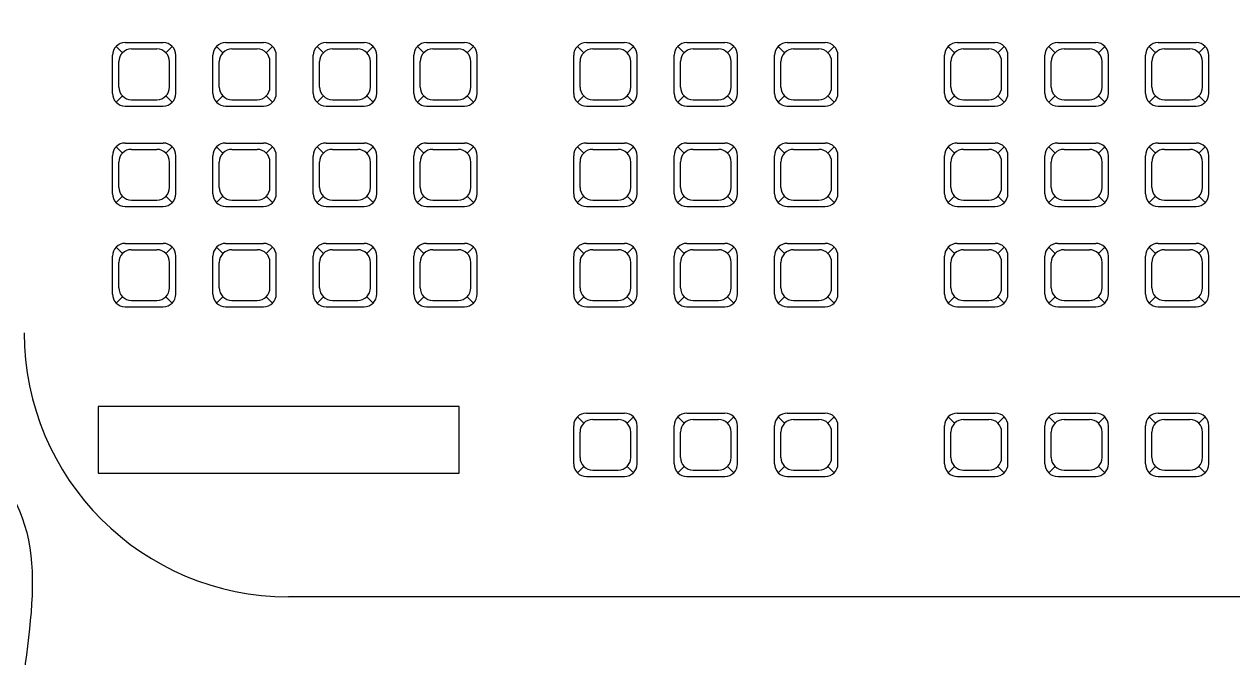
# Model space of a CAD drawing. Header units: inches. Extents: x -2 to 11.2, y -3.4 to 32.7.
# Drawn here: x 2.8693 to 3.098, y 0.5927 to 0.7126 of the extents above; entities that cross this region are included whole.
import ezdxf

# ---------------------------------------------------------------- set-up
doc = ezdxf.new("R2010")
doc.units = ezdxf.units.IN
doc.header["$MEASUREMENT"] = 0
doc.layers.add('Electrodomésticos', color=34, linetype='Continuous')
doc.layers.add('Textura piso', color=8, linetype='Continuous')

# ---------------------------------------------------------------- blocks, each defined once
blk = doc.blocks.new('CPU')
at = {"layer": 'Electrodomésticos'}
for p, q in [((134.31397, 60.81548), (134.66397, 60.81548)), ((134.49176, 60.79079), (134.49056, 60.79199)), ((134.49946, 60.79269), (134.49226, 60.79269)), ((134.49826, 60.79149), (134.49346, 60.79149)), ((134.49996, 60.79079), (134.50116, 60.79199)), ((134.51076, 60.79079), (134.50956, 60.79199)), ((134.51846, 60.79269), (134.51126, 60.79269)), ((134.51726, 60.79149), (134.51246, 60.79149)), ((134.51896, 60.79079), (134.52016, 60.79199)), ((134.52976, 60.79079), (134.52856, 60.79199)), ((134.53746, 60.79269), (134.53026, 60.79269)), ((134.53626, 60.79149), (134.53146, 60.79149)), ((134.53796, 60.79079), (134.53916, 60.79199)), ((134.56192, 60.79079), (134.56072, 60.79199)), ((134.56962, 60.79269), (134.56242, 60.79269)), ((134.56842, 60.79149), (134.56362, 60.79149)), ((134.57011, 60.79079), (134.57131, 60.79199)), ((134.58092, 60.79079), (134.57972, 60.79199)), ((134.58862, 60.79269), (134.58142, 60.79269)), ((134.58742, 60.79149), (134.58262, 60.79149)), ((134.58911, 60.79079), (134.59031, 60.79199)), ((134.59992, 60.79079), (134.59872, 60.79199)), ((134.60762, 60.79269), (134.60042, 60.79269)), ((134.60642, 60.79149), (134.60162, 60.79149)), ((134.60811, 60.79079), (134.60931, 60.79199)), ((134.48986, 60.79029), (134.48986, 60.78309)), ((134.49106, 60.78909), (134.49106, 60.78429)), ((134.50066, 60.78909), (134.50066, 60.78429)), ((134.50186, 60.79029), (134.50186, 60.78309)), ((134.50886, 60.79029), (134.50886, 60.78309)), ((134.51006, 60.78909), (134.51006, 60.78429)), ((134.51966, 60.78909), (134.51966, 60.78429)), ((134.52086, 60.79029), (134.52086, 60.78309)), ((134.52786, 60.79029), (134.52786, 60.78309)), ((134.52906, 60.78909), (134.52906, 60.78429)), ((134.53866, 60.78909), (134.53866, 60.78429)), ((134.53986, 60.79029), (134.53986, 60.78309)), ((134.56002, 60.79029), (134.56002, 60.78309)), ((134.56122, 60.78909), (134.56122, 60.78429)), ((134.57082, 60.78909), (134.57082, 60.78429)), ((134.57202, 60.79029), (134.57202, 60.78309)), ((134.57902, 60.79029), (134.57902, 60.78309)), ((134.58022, 60.78909), (134.58022, 60.78429)), ((134.58982, 60.78909), (134.58982, 60.78429)), ((134.59102, 60.79029), (134.59102, 60.78309)), ((134.59802, 60.79029), (134.59802, 60.78309)), ((134.59922, 60.78909), (134.59922, 60.78429)), ((134.60882, 60.78909), (134.60882, 60.78429)), ((134.61002, 60.79029), (134.61002, 60.78309)), ((134.49176, 60.78259), (134.49056, 60.78139)), ((134.49996, 60.78259), (134.50116, 60.78139)), ((134.51076, 60.78259), (134.50956, 60.78139)), ((134.51896, 60.78259), (134.52016, 60.78139)), ((134.52976, 60.78259), (134.52856, 60.78139)), ((134.53796, 60.78259), (134.53916, 60.78139)), ((134.56192, 60.78259), (134.56072, 60.78139)), ((134.57011, 60.78259), (134.57131, 60.78139)), ((134.58092, 60.78259), (134.57972, 60.78139)), ((134.58911, 60.78259), (134.59031, 60.78139)), ((134.59992, 60.78259), (134.59872, 60.78139)), ((134.60811, 60.78259), (134.60931, 60.78139)), ((134.49946, 60.78069), (134.49226, 60.78069)), ((134.49826, 60.78189), (134.49346, 60.78189)), ((134.51846, 60.78069), (134.51126, 60.78069)), ((134.51726, 60.78189), (134.51246, 60.78189)), ((134.53746, 60.78069), (134.53026, 60.78069)), ((134.53626, 60.78189), (134.53146, 60.78189)), ((134.56962, 60.78069), (134.56242, 60.78069)), ((134.56842, 60.78189), (134.56362, 60.78189)), ((134.58862, 60.78069), (134.58142, 60.78069)), ((134.58742, 60.78189), (134.58262, 60.78189)), ((134.60762, 60.78069), (134.60042, 60.78069)), ((134.60642, 60.78189), (134.60162, 60.78189)), ((134.49176, 60.75865), (134.49056, 60.75985)), ((134.49946, 60.76056), (134.49226, 60.76056)), ((134.49826, 60.75936), (134.49346, 60.75936)), ((134.49996, 60.75865), (134.50116, 60.75985)), ((134.51076, 60.75865), (134.50956, 60.75985)), ((134.51846, 60.76056), (134.51126, 60.76056)), ((134.51726, 60.75936), (134.51246, 60.75936)), ((134.51896, 60.75865), (134.52016, 60.75985)), ((134.52976, 60.75865), (134.52856, 60.75985)), ((134.53746, 60.76056), (134.53026, 60.76056)), ((134.53626, 60.75936), (134.53146, 60.75936)), ((134.53796, 60.75865), (134.53916, 60.75985)), ((134.56192, 60.75865), (134.56072, 60.75985)), ((134.56962, 60.76056), (134.56242, 60.76056)), ((134.56842, 60.75936), (134.56362, 60.75936)), ((134.57011, 60.75865), (134.57131, 60.75985)), ((134.58092, 60.75865), (134.57972, 60.75985)), ((134.58862, 60.76056), (134.58142, 60.76056)), ((134.58742, 60.75936), (134.58262, 60.75936)), ((134.58911, 60.75865), (134.59031, 60.75985)), ((134.59992, 60.75865), (134.59872, 60.75985)), ((134.60762, 60.76056), (134.60042, 60.76056)), ((134.60642, 60.75936), (134.60162, 60.75936)), ((134.60811, 60.75865), (134.60931, 60.75985)), ((134.63017, 60.75865), (134.62897, 60.75985)), ((134.63787, 60.76056), (134.63067, 60.76056)), ((134.63667, 60.75936), (134.63187, 60.75936)), ((134.63836, 60.75865), (134.63956, 60.75985)), ((134.64917, 60.75865), (134.64797, 60.75985)), ((134.65687, 60.76056), (134.64967, 60.76056)), ((134.65567, 60.75936), (134.65087, 60.75936)), ((134.65736, 60.75865), (134.65856, 60.75985)), ((134.66817, 60.75865), (134.66697, 60.75985)), ((134.67587, 60.76056), (134.66867, 60.76056)), ((134.67467, 60.75936), (134.66987, 60.75936)), ((134.67636, 60.75865), (134.67756, 60.75985)), ((134.68717, 60.75865), (134.68597, 60.75985)), ((134.69487, 60.76056), (134.68767, 60.76056)), ((134.69367, 60.75936), (134.68887, 60.75936)), ((134.69536, 60.75865), (134.69656, 60.75985)), ((134.48986, 60.75816), (134.48986, 60.75096)), ((134.49106, 60.75696), (134.49106, 60.75216)), ((134.50066, 60.75696), (134.50066, 60.75216)), ((134.50186, 60.75816), (134.50186, 60.75096)), ((134.50886, 60.75816), (134.50886, 60.75096)), ((134.51006, 60.75696), (134.51006, 60.75216)), ((134.51966, 60.75696), (134.51966, 60.75216)), ((134.52086, 60.75816), (134.52086, 60.75096)), ((134.52786, 60.75816), (134.52786, 60.75096)), ((134.52906, 60.75696), (134.52906, 60.75216)), ((134.53866, 60.75696), (134.53866, 60.75216)), ((134.53986, 60.75816), (134.53986, 60.75096)), ((134.56002, 60.75816), (134.56002, 60.75096)), ((134.56122, 60.75696), (134.56122, 60.75216)), ((134.57082, 60.75696), (134.57082, 60.75216)), ((134.57202, 60.75816), (134.57202, 60.75096)), ((134.57902, 60.75816), (134.57902, 60.75096)), ((134.58022, 60.75696), (134.58022, 60.75216)), ((134.58982, 60.75696), (134.58982, 60.75216)), ((134.59102, 60.75816), (134.59102, 60.75096)), ((134.59802, 60.75816), (134.59802, 60.75096)), ((134.59922, 60.75696), (134.59922, 60.75216)), ((134.60882, 60.75696), (134.60882, 60.75216)), ((134.61002, 60.75816), (134.61002, 60.75096)), ((134.62827, 60.75816), (134.62827, 60.75096)), ((134.62947, 60.75696), (134.62947, 60.75216)), ((134.63907, 60.75696), (134.63907, 60.75216)), ((134.64027, 60.75816), (134.64027, 60.75096)), ((134.64727, 60.75816), (134.64727, 60.75096)), ((134.64847, 60.75696), (134.64847, 60.75216)), ((134.65807, 60.75696), (134.65807, 60.75216)), ((134.65927, 60.75816), (134.65927, 60.75096)), ((134.66627, 60.75816), (134.66627, 60.75096)), ((134.66747, 60.75696), (134.66747, 60.75216)), ((134.67707, 60.75696), (134.67707, 60.75216)), ((134.67827, 60.75816), (134.67827, 60.75096)), ((134.68527, 60.75816), (134.68527, 60.75096)), ((134.68647, 60.75696), (134.68647, 60.75216)), ((134.69607, 60.75696), (134.69607, 60.75216)), ((134.69727, 60.75816), (134.69727, 60.75096)), ((134.49176, 60.75046), (134.49056, 60.74926)), ((134.49996, 60.75046), (134.50116, 60.74926)), ((134.51076, 60.75046), (134.50956, 60.74926)), ((134.51896, 60.75046), (134.52016, 60.74926)), ((134.52976, 60.75046), (134.52856, 60.74926)), ((134.53796, 60.75046), (134.53916, 60.74926)), ((134.56192, 60.75046), (134.56072, 60.74926)), ((134.57011, 60.75046), (134.57131, 60.74926)), ((134.58092, 60.75046), (134.57972, 60.74926)), ((134.58911, 60.75046), (134.59031, 60.74926)), ((134.59992, 60.75046), (134.59872, 60.74926)), ((134.60811, 60.75046), (134.60931, 60.74926)), ((134.63017, 60.75046), (134.62897, 60.74926)), ((134.63836, 60.75046), (134.63956, 60.74926)), ((134.64917, 60.75046), (134.64797, 60.74926)), ((134.65736, 60.75046), (134.65856, 60.74926)), ((134.66817, 60.75046), (134.66697, 60.74926)), ((134.67636, 60.75046), (134.67756, 60.74926)), ((134.68717, 60.75046), (134.68597, 60.74926)), ((134.69536, 60.75046), (134.69656, 60.74926)), ((134.49946, 60.74856), (134.49226, 60.74856)), ((134.49826, 60.74976), (134.49346, 60.74976)), ((134.51846, 60.74856), (134.51126, 60.74856)), ((134.51726, 60.74976), (134.51246, 60.74976)), ((134.53746, 60.74856), (134.53026, 60.74856)), ((134.53626, 60.74976), (134.53146, 60.74976)), ((134.56962, 60.74856), (134.56242, 60.74856)), ((134.56842, 60.74976), (134.56362, 60.74976)), ((134.58862, 60.74856), (134.58142, 60.74856)), ((134.58742, 60.74976), (134.58262, 60.74976)), ((134.60762, 60.74856), (134.60042, 60.74856)), ((134.60642, 60.74976), (134.60162, 60.74976)), ((134.63787, 60.74856), (134.63067, 60.74856)), ((134.63667, 60.74976), (134.63187, 60.74976)), ((134.65687, 60.74856), (134.64967, 60.74856)), ((134.65567, 60.74976), (134.65087, 60.74976)), ((134.67587, 60.74856), (134.66867, 60.74856)), ((134.67467, 60.74976), (134.66987, 60.74976)), ((134.69487, 60.74856), (134.68767, 60.74856)), ((134.69367, 60.74976), (134.68887, 60.74976)), ((134.49176, 60.73965), (134.49056, 60.74085)), ((134.49946, 60.74156), (134.49226, 60.74156)), ((134.49996, 60.73965), (134.50116, 60.74085)), ((134.51076, 60.73965), (134.50956, 60.74085)), ((134.51846, 60.74156), (134.51126, 60.74156)), ((134.51896, 60.73965), (134.52016, 60.74085)), ((134.52976, 60.73965), (134.52856, 60.74085)), ((134.53746, 60.74156), (134.53026, 60.74156)), ((134.53796, 60.73965), (134.53916, 60.74085)), ((134.56192, 60.73965), (134.56072, 60.74085)), ((134.56962, 60.74156), (134.56242, 60.74156)), ((134.57011, 60.73965), (134.57131, 60.74085)), ((134.58092, 60.73965), (134.57972, 60.74085)), ((134.58862, 60.74156), (134.58142, 60.74156)), ((134.58911, 60.73965), (134.59031, 60.74085)), ((134.59992, 60.73965), (134.59872, 60.74085)), ((134.60762, 60.74156), (134.60042, 60.74156)), ((134.60811, 60.73965), (134.60931, 60.74085)), ((134.63017, 60.73965), (134.62897, 60.74085)), ((134.63787, 60.74156), (134.63067, 60.74156)), ((134.63836, 60.73965), (134.63956, 60.74085)), ((134.64917, 60.73965), (134.64797, 60.74085)), ((134.65687, 60.74156), (134.64967, 60.74156)), ((134.65736, 60.73965), (134.65856, 60.74085)), ((134.66817, 60.73965), (134.66697, 60.74085)), ((134.67587, 60.74156), (134.66867, 60.74156)), ((134.67636, 60.73965), (134.67756, 60.74085)), ((134.68717, 60.73965), (134.68597, 60.74085)), ((134.69487, 60.74156), (134.68767, 60.74156)), ((134.69536, 60.73965), (134.69656, 60.74085)), ((134.48986, 60.73916), (134.48986, 60.73196)), ((134.49826, 60.74036), (134.49346, 60.74036)), ((134.50186, 60.73916), (134.50186, 60.73196)), ((134.50886, 60.73916), (134.50886, 60.73196)), ((134.51726, 60.74036), (134.51246, 60.74036)), ((134.52086, 60.73916), (134.52086, 60.73196)), ((134.52786, 60.73916), (134.52786, 60.73196)), ((134.53626, 60.74036), (134.53146, 60.74036)), ((134.53986, 60.73916), (134.53986, 60.73196)), ((134.56002, 60.73916), (134.56002, 60.73196)), ((134.56842, 60.74036), (134.56362, 60.74036)), ((134.57202, 60.73916), (134.57202, 60.73196)), ((134.57902, 60.73916), (134.57902, 60.73196)), ((134.58742, 60.74036), (134.58262, 60.74036)), ((134.59102, 60.73916), (134.59102, 60.73196)), ((134.59802, 60.73916), (134.59802, 60.73196)), ((134.60642, 60.74036), (134.60162, 60.74036)), ((134.61002, 60.73916), (134.61002, 60.73196)), ((134.62827, 60.73916), (134.62827, 60.73196)), ((134.63667, 60.74036), (134.63187, 60.74036)), ((134.64027, 60.73916), (134.64027, 60.73196)), ((134.64727, 60.73916), (134.64727, 60.73196)), ((134.65567, 60.74036), (134.65087, 60.74036)), ((134.65927, 60.73916), (134.65927, 60.73196)), ((134.66627, 60.73916), (134.66627, 60.73196)), ((134.67467, 60.74036), (134.66987, 60.74036)), ((134.67827, 60.73916), (134.67827, 60.73196)), ((134.68527, 60.73916), (134.68527, 60.73196)), ((134.69367, 60.74036), (134.68887, 60.74036)), ((134.69727, 60.73916), (134.69727, 60.73196)), ((134.49106, 60.73796), (134.49106, 60.73316)), ((134.50066, 60.73796), (134.50066, 60.73316)), ((134.51006, 60.73796), (134.51006, 60.73316)), ((134.51966, 60.73796), (134.51966, 60.73316)), ((134.52906, 60.73796), (134.52906, 60.73316)), ((134.53866, 60.73796), (134.53866, 60.73316)), ((134.56122, 60.73796), (134.56122, 60.73316)), ((134.57082, 60.73796), (134.57082, 60.73316)), ((134.58022, 60.73796), (134.58022, 60.73316)), ((134.58982, 60.73796), (134.58982, 60.73316)), ((134.59922, 60.73796), (134.59922, 60.73316)), ((134.60882, 60.73796), (134.60882, 60.73316)), ((134.62947, 60.73796), (134.62947, 60.73316)), ((134.63907, 60.73796), (134.63907, 60.73316)), ((134.64847, 60.73796), (134.64847, 60.73316)), ((134.65807, 60.73796), (134.65807, 60.73316)), ((134.66747, 60.73796), (134.66747, 60.73316)), ((134.67707, 60.73796), (134.67707, 60.73316)), ((134.68647, 60.73796), (134.68647, 60.73316)), ((134.69607, 60.73796), (134.69607, 60.73316)), ((134.49176, 60.73146), (134.49056, 60.73026)), ((134.49946, 60.72956), (134.49226, 60.72956)), ((134.49826, 60.73076), (134.49346, 60.73076)), ((134.49996, 60.73146), (134.50116, 60.73026)), ((134.51076, 60.73146), (134.50956, 60.73026)), ((134.51846, 60.72956), (134.51126, 60.72956)), ((134.51726, 60.73076), (134.51246, 60.73076)), ((134.51896, 60.73146), (134.52016, 60.73026)), ((134.52976, 60.73146), (134.52856, 60.73026)), ((134.53746, 60.72956), (134.53026, 60.72956)), ((134.53626, 60.73076), (134.53146, 60.73076)), ((134.53796, 60.73146), (134.53916, 60.73026)), ((134.56192, 60.73146), (134.56072, 60.73026)), ((134.56962, 60.72956), (134.56242, 60.72956)), ((134.56842, 60.73076), (134.56362, 60.73076)), ((134.57011, 60.73146), (134.57131, 60.73026)), ((134.58092, 60.73146), (134.57972, 60.73026)), ((134.58862, 60.72956), (134.58142, 60.72956)), ((134.58742, 60.73076), (134.58262, 60.73076)), ((134.58911, 60.73146), (134.59031, 60.73026)), ((134.59992, 60.73146), (134.59872, 60.73026)), ((134.60762, 60.72956), (134.60042, 60.72956)), ((134.60642, 60.73076), (134.60162, 60.73076)), ((134.60811, 60.73146), (134.60931, 60.73026)), ((134.63017, 60.73146), (134.62897, 60.73026)), ((134.63787, 60.72956), (134.63067, 60.72956)), ((134.63667, 60.73076), (134.63187, 60.73076)), ((134.63836, 60.73146), (134.63956, 60.73026)), ((134.64917, 60.73146), (134.64797, 60.73026)), ((134.65687, 60.72956), (134.64967, 60.72956)), ((134.65567, 60.73076), (134.65087, 60.73076)), ((134.65736, 60.73146), (134.65856, 60.73026)), ((134.66817, 60.73146), (134.66697, 60.73026)), ((134.67587, 60.72956), (134.66867, 60.72956)), ((134.67467, 60.73076), (134.66987, 60.73076)), ((134.67636, 60.73146), (134.67756, 60.73026)), ((134.68717, 60.73146), (134.68597, 60.73026)), ((134.69487, 60.72956), (134.68767, 60.72956)), ((134.69367, 60.73076), (134.68887, 60.73076)), ((134.69536, 60.73146), (134.69656, 60.73026)), ((134.49946, 60.72256), (134.49226, 60.72256)), ((134.51846, 60.72256), (134.51126, 60.72256)), ((134.53746, 60.72256), (134.53026, 60.72256)), ((134.56962, 60.72256), (134.56242, 60.72256)), ((134.58862, 60.72256), (134.58142, 60.72256)), ((134.60762, 60.72256), (134.60042, 60.72256)), ((134.63787, 60.72256), (134.63067, 60.72256)), ((134.65687, 60.72256), (134.64967, 60.72256)), ((134.67587, 60.72256), (134.66867, 60.72256)), ((134.69487, 60.72256), (134.68767, 60.72256)), ((134.49176, 60.72065), (134.49056, 60.72185)), ((134.49826, 60.72136), (134.49346, 60.72136)), ((134.49996, 60.72065), (134.50116, 60.72185)), ((134.51076, 60.72065), (134.50956, 60.72185)), ((134.51726, 60.72136), (134.51246, 60.72136)), ((134.51896, 60.72065), (134.52016, 60.72185)), ((134.52976, 60.72065), (134.52856, 60.72185)), ((134.53626, 60.72136), (134.53146, 60.72136)), ((134.53796, 60.72065), (134.53916, 60.72185)), ((134.56192, 60.72065), (134.56072, 60.72185)), ((134.56842, 60.72136), (134.56362, 60.72136)), ((134.57011, 60.72065), (134.57131, 60.72185)), ((134.58092, 60.72065), (134.57972, 60.72185)), ((134.58742, 60.72136), (134.58262, 60.72136)), ((134.58911, 60.72065), (134.59031, 60.72185)), ((134.59992, 60.72065), (134.59872, 60.72185)), ((134.60642, 60.72136), (134.60162, 60.72136)), ((134.60811, 60.72065), (134.60931, 60.72185)), ((134.63017, 60.72065), (134.62897, 60.72185)), ((134.63667, 60.72136), (134.63187, 60.72136)), ((134.63836, 60.72065), (134.63956, 60.72185)), ((134.64917, 60.72065), (134.64797, 60.72185)), ((134.65567, 60.72136), (134.65087, 60.72136)), ((134.65736, 60.72065), (134.65856, 60.72185)), ((134.66817, 60.72065), (134.66697, 60.72185)), ((134.67467, 60.72136), (134.66987, 60.72136)), ((134.67636, 60.72065), (134.67756, 60.72185)), ((134.68717, 60.72065), (134.68597, 60.72185)), ((134.69367, 60.72136), (134.68887, 60.72136)), ((134.69536, 60.72065), (134.69656, 60.72185)), ((134.48986, 60.72016), (134.48986, 60.71296)), ((134.49106, 60.71896), (134.49106, 60.71416)), ((134.50066, 60.71896), (134.50066, 60.71416)), ((134.50186, 60.72016), (134.50186, 60.71296)), ((134.50886, 60.72016), (134.50886, 60.71296)), ((134.51006, 60.71896), (134.51006, 60.71416)), ((134.51966, 60.71896), (134.51966, 60.71416)), ((134.52086, 60.72016), (134.52086, 60.71296)), ((134.52786, 60.72016), (134.52786, 60.71296)), ((134.52906, 60.71896), (134.52906, 60.71416)), ((134.53866, 60.71896), (134.53866, 60.71416)), ((134.53986, 60.72016), (134.53986, 60.71296)), ((134.56002, 60.72016), (134.56002, 60.71296)), ((134.56122, 60.71896), (134.56122, 60.71416)), ((134.57082, 60.71896), (134.57082, 60.71416)), ((134.57202, 60.72016), (134.57202, 60.71296)), ((134.57902, 60.72016), (134.57902, 60.71296)), ((134.58022, 60.71896), (134.58022, 60.71416)), ((134.58982, 60.71896), (134.58982, 60.71416)), ((134.59102, 60.72016), (134.59102, 60.71296)), ((134.59802, 60.72016), (134.59802, 60.71296)), ((134.59922, 60.71896), (134.59922, 60.71416)), ((134.60882, 60.71896), (134.60882, 60.71416)), ((134.61002, 60.72016), (134.61002, 60.71296)), ((134.62827, 60.72016), (134.62827, 60.71296)), ((134.62947, 60.71896), (134.62947, 60.71416)), ((134.63907, 60.71896), (134.63907, 60.71416)), ((134.64027, 60.72016), (134.64027, 60.71296)), ((134.64727, 60.72016), (134.64727, 60.71296)), ((134.64847, 60.71896), (134.64847, 60.71416)), ((134.65807, 60.71896), (134.65807, 60.71416)), ((134.65927, 60.72016), (134.65927, 60.71296)), ((134.66627, 60.72016), (134.66627, 60.71296)), ((134.66747, 60.71896), (134.66747, 60.71416)), ((134.67707, 60.71896), (134.67707, 60.71416)), ((134.67827, 60.72016), (134.67827, 60.71296)), ((134.68527, 60.72016), (134.68527, 60.71296)), ((134.68647, 60.71896), (134.68647, 60.71416)), ((134.69607, 60.71896), (134.69607, 60.71416)), ((134.69727, 60.72016), (134.69727, 60.71296)), ((134.49176, 60.71246), (134.49056, 60.71126)), ((134.49826, 60.71176), (134.49346, 60.71176)), ((134.49996, 60.71246), (134.50116, 60.71126)), ((134.51076, 60.71246), (134.50956, 60.71126)), ((134.51726, 60.71176), (134.51246, 60.71176)), ((134.51896, 60.71246), (134.52016, 60.71126)), ((134.52976, 60.71246), (134.52856, 60.71126)), ((134.53626, 60.71176), (134.53146, 60.71176)), ((134.53796, 60.71246), (134.53916, 60.71126)), ((134.56192, 60.71246), (134.56072, 60.71126)), ((134.56842, 60.71176), (134.56362, 60.71176)), ((134.57011, 60.71246), (134.57131, 60.71126)), ((134.58092, 60.71246), (134.57972, 60.71126)), ((134.58742, 60.71176), (134.58262, 60.71176)), ((134.58911, 60.71246), (134.59031, 60.71126)), ((134.59992, 60.71246), (134.59872, 60.71126)), ((134.60642, 60.71176), (134.60162, 60.71176)), ((134.60811, 60.71246), (134.60931, 60.71126)), ((134.63017, 60.71246), (134.62897, 60.71126)), ((134.63667, 60.71176), (134.63187, 60.71176)), ((134.63836, 60.71246), (134.63956, 60.71126)), ((134.64917, 60.71246), (134.64797, 60.71126)), ((134.65567, 60.71176), (134.65087, 60.71176)), ((134.65736, 60.71246), (134.65856, 60.71126)), ((134.66817, 60.71246), (134.66697, 60.71126)), ((134.67467, 60.71176), (134.66987, 60.71176)), ((134.67636, 60.71246), (134.67756, 60.71126)), ((134.68717, 60.71246), (134.68597, 60.71126)), ((134.69367, 60.71176), (134.68887, 60.71176)), ((134.69536, 60.71246), (134.69656, 60.71126)), ((134.49946, 60.71056), (134.49226, 60.71056)), ((134.51846, 60.71056), (134.51126, 60.71056)), ((134.53746, 60.71056), (134.53026, 60.71056)), ((134.56962, 60.71056), (134.56242, 60.71056)), ((134.58862, 60.71056), (134.58142, 60.71056)), ((134.60762, 60.71056), (134.60042, 60.71056)), ((134.63787, 60.71056), (134.63067, 60.71056)), ((134.65687, 60.71056), (134.64967, 60.71056)), ((134.67587, 60.71056), (134.66867, 60.71056)), ((134.69487, 60.71056), (134.68767, 60.71056))]:
    blk.add_line(p, q, dxfattribs=at)
blk.add_lwpolyline([(134.63169, 60.77947), (134.69995, 60.77947), (134.69995, 60.79207), (134.63169, 60.79207)], close=True, dxfattribs=at)
for centre, radius, start, end in [((134.66397, 60.76548), 0.05, 0, 90), ((134.49226, 60.79029), 0.0024, 90, 180), ((134.49346, 60.78909), 0.0024, 90, 180), ((134.49826, 60.78909), 0.0024, 0, 90), ((134.49946, 60.79029), 0.0024, 360, 90), ((134.51126, 60.79029), 0.0024, 90, 180), ((134.51246, 60.78909), 0.0024, 90, 180), ((134.51726, 60.78909), 0.0024, 0, 90), ((134.51846, 60.79029), 0.0024, 360, 90), ((134.53026, 60.79029), 0.0024, 90, 180), ((134.53146, 60.78909), 0.0024, 90, 180), ((134.53626, 60.78909), 0.0024, 0, 90), ((134.53746, 60.79029), 0.0024, 360, 90), ((134.56242, 60.79029), 0.0024, 90, 180), ((134.56362, 60.78909), 0.0024, 90, 180), ((134.56842, 60.78909), 0.0024, 0, 90), ((134.56962, 60.79029), 0.0024, 360, 90), ((134.58142, 60.79029), 0.0024, 90, 180), ((134.58262, 60.78909), 0.0024, 90, 180), ((134.58742, 60.78909), 0.0024, 0, 90), ((134.58862, 60.79029), 0.0024, 360, 90), ((134.60042, 60.79029), 0.0024, 90, 180), ((134.60162, 60.78909), 0.0024, 90, 180), ((134.60642, 60.78909), 0.0024, 0, 90), ((134.60762, 60.79029), 0.0024, 360, 90), ((134.49346, 60.78429), 0.0024, 180, 270), ((134.49826, 60.78429), 0.0024, 270, 0), ((134.51246, 60.78429), 0.0024, 180, 270), ((134.51726, 60.78429), 0.0024, 270, 0), ((134.53146, 60.78429), 0.0024, 180, 270), ((134.53626, 60.78429), 0.0024, 270, 0), ((134.56362, 60.78429), 0.0024, 180, 270), ((134.56842, 60.78429), 0.0024, 270, 0), ((134.58262, 60.78429), 0.0024, 180, 270), ((134.58742, 60.78429), 0.0024, 270, 0), ((134.60162, 60.78429), 0.0024, 180, 270), ((134.60642, 60.78429), 0.0024, 270, 0), ((134.49226, 60.78309), 0.0024, 180, 270), ((134.49946, 60.78309), 0.0024, 270, 0), ((134.51126, 60.78309), 0.0024, 180, 270), ((134.51846, 60.78309), 0.0024, 270, 0), ((134.53026, 60.78309), 0.0024, 180, 270), ((134.53746, 60.78309), 0.0024, 270, 0), ((134.56242, 60.78309), 0.0024, 180, 270), ((134.56962, 60.78309), 0.0024, 270, 0), ((134.58142, 60.78309), 0.0024, 180, 270), ((134.58862, 60.78309), 0.0024, 270, 0), ((134.60042, 60.78309), 0.0024, 180, 270), ((134.60762, 60.78309), 0.0024, 270, 0), ((134.49226, 60.75816), 0.0024, 90, 180), ((134.49346, 60.75696), 0.0024, 90, 180), ((134.49826, 60.75696), 0.0024, 0, 90), ((134.49946, 60.75816), 0.0024, 360, 90), ((134.51126, 60.75816), 0.0024, 90, 180), ((134.51246, 60.75696), 0.0024, 90, 180), ((134.51726, 60.75696), 0.0024, 0, 90), ((134.51846, 60.75816), 0.0024, 360, 90), ((134.53026, 60.75816), 0.0024, 90, 180), ((134.53146, 60.75696), 0.0024, 90, 180), ((134.53626, 60.75696), 0.0024, 0, 90), ((134.53746, 60.75816), 0.0024, 360, 90), ((134.56242, 60.75816), 0.0024, 90, 180), ((134.56362, 60.75696), 0.0024, 90, 180), ((134.56842, 60.75696), 0.0024, 0, 90), ((134.56962, 60.75816), 0.0024, 360, 90), ((134.58142, 60.75816), 0.0024, 90, 180), ((134.58262, 60.75696), 0.0024, 90, 180), ((134.58742, 60.75696), 0.0024, 0, 90), ((134.58862, 60.75816), 0.0024, 360, 90), ((134.60042, 60.75816), 0.0024, 90, 180), ((134.60162, 60.75696), 0.0024, 90, 180), ((134.60642, 60.75696), 0.0024, 0, 90), ((134.60762, 60.75816), 0.0024, 360, 90), ((134.63067, 60.75816), 0.0024, 90, 180), ((134.63187, 60.75696), 0.0024, 90, 180), ((134.63667, 60.75696), 0.0024, 0, 90), ((134.63787, 60.75816), 0.0024, 360, 90), ((134.64967, 60.75816), 0.0024, 90, 180), ((134.65087, 60.75696), 0.0024, 90, 180), ((134.65567, 60.75696), 0.0024, 0, 90), ((134.65687, 60.75816), 0.0024, 360, 90), ((134.66867, 60.75816), 0.0024, 90, 180), ((134.66987, 60.75696), 0.0024, 90, 180), ((134.67467, 60.75696), 0.0024, 0, 90), ((134.67587, 60.75816), 0.0024, 360, 90), ((134.68767, 60.75816), 0.0024, 90, 180), ((134.68887, 60.75696), 0.0024, 90, 180), ((134.69367, 60.75696), 0.0024, 0, 90), ((134.69487, 60.75816), 0.0024, 360, 90), ((134.49226, 60.75096), 0.0024, 180, 270), ((134.49346, 60.75216), 0.0024, 180, 270), ((134.49826, 60.75216), 0.0024, 270, 0), ((134.49946, 60.75096), 0.0024, 270, 0), ((134.51126, 60.75096), 0.0024, 180, 270), ((134.51246, 60.75216), 0.0024, 180, 270), ((134.51726, 60.75216), 0.0024, 270, 0), ((134.51846, 60.75096), 0.0024, 270, 0), ((134.53026, 60.75096), 0.0024, 180, 270), ((134.53146, 60.75216), 0.0024, 180, 270), ((134.53626, 60.75216), 0.0024, 270, 0), ((134.53746, 60.75096), 0.0024, 270, 0), ((134.56242, 60.75096), 0.0024, 180, 270), ((134.56362, 60.75216), 0.0024, 180, 270), ((134.56842, 60.75216), 0.0024, 270, 0), ((134.56962, 60.75096), 0.0024, 270, 0), ((134.58142, 60.75096), 0.0024, 180, 270), ((134.58262, 60.75216), 0.0024, 180, 270), ((134.58742, 60.75216), 0.0024, 270, 0), ((134.58862, 60.75096), 0.0024, 270, 0), ((134.60042, 60.75096), 0.0024, 180, 270), ((134.60162, 60.75216), 0.0024, 180, 270), ((134.60642, 60.75216), 0.0024, 270, 0), ((134.60762, 60.75096), 0.0024, 270, 0), ((134.63067, 60.75096), 0.0024, 180, 270), ((134.63187, 60.75216), 0.0024, 180, 270), ((134.63667, 60.75216), 0.0024, 270, 0), ((134.63787, 60.75096), 0.0024, 270, 0), ((134.64967, 60.75096), 0.0024, 180, 270), ((134.65087, 60.75216), 0.0024, 180, 270), ((134.65567, 60.75216), 0.0024, 270, 0), ((134.65687, 60.75096), 0.0024, 270, 0), ((134.66867, 60.75096), 0.0024, 180, 270), ((134.66987, 60.75216), 0.0024, 180, 270), ((134.67467, 60.75216), 0.0024, 270, 0), ((134.67587, 60.75096), 0.0024, 270, 0), ((134.68767, 60.75096), 0.0024, 180, 270), ((134.68887, 60.75216), 0.0024, 180, 270), ((134.69367, 60.75216), 0.0024, 270, 0), ((134.69487, 60.75096), 0.0024, 270, 0), ((134.49226, 60.73916), 0.0024, 90, 180), ((134.49946, 60.73916), 0.0024, 360, 90), ((134.51126, 60.73916), 0.0024, 90, 180), ((134.51846, 60.73916), 0.0024, 360, 90), ((134.53026, 60.73916), 0.0024, 90, 180), ((134.53746, 60.73916), 0.0024, 360, 90), ((134.56242, 60.73916), 0.0024, 90, 180), ((134.56962, 60.73916), 0.0024, 360, 90), ((134.58142, 60.73916), 0.0024, 90, 180), ((134.58862, 60.73916), 0.0024, 360, 90), ((134.60042, 60.73916), 0.0024, 90, 180), ((134.60762, 60.73916), 0.0024, 360, 90), ((134.63067, 60.73916), 0.0024, 90, 180), ((134.63787, 60.73916), 0.0024, 360, 90), ((134.64967, 60.73916), 0.0024, 90, 180), ((134.65687, 60.73916), 0.0024, 360, 90), ((134.66867, 60.73916), 0.0024, 90, 180), ((134.67587, 60.73916), 0.0024, 360, 90), ((134.68767, 60.73916), 0.0024, 90, 180), ((134.69487, 60.73916), 0.0024, 360, 90), ((134.49346, 60.73796), 0.0024, 90, 180), ((134.49826, 60.73796), 0.0024, 0, 90), ((134.51246, 60.73796), 0.0024, 90, 180), ((134.51726, 60.73796), 0.0024, 0, 90), ((134.53146, 60.73796), 0.0024, 90, 180), ((134.53626, 60.73796), 0.0024, 0, 90), ((134.56362, 60.73796), 0.0024, 90, 180), ((134.56842, 60.73796), 0.0024, 0, 90), ((134.58262, 60.73796), 0.0024, 90, 180), ((134.58742, 60.73796), 0.0024, 0, 90), ((134.60162, 60.73796), 0.0024, 90, 180), ((134.60642, 60.73796), 0.0024, 0, 90), ((134.63187, 60.73796), 0.0024, 90, 180), ((134.63667, 60.73796), 0.0024, 0, 90), ((134.65087, 60.73796), 0.0024, 90, 180), ((134.65567, 60.73796), 0.0024, 0, 90), ((134.66987, 60.73796), 0.0024, 90, 180), ((134.67467, 60.73796), 0.0024, 0, 90), ((134.68887, 60.73796), 0.0024, 90, 180), ((134.69367, 60.73796), 0.0024, 0, 90), ((134.49226, 60.73196), 0.0024, 180, 270), ((134.49346, 60.73316), 0.0024, 180, 270), ((134.49826, 60.73316), 0.0024, 270, 0), ((134.49946, 60.73196), 0.0024, 270, 0), ((134.51126, 60.73196), 0.0024, 180, 270), ((134.51246, 60.73316), 0.0024, 180, 270), ((134.51726, 60.73316), 0.0024, 270, 0), ((134.51846, 60.73196), 0.0024, 270, 0), ((134.53026, 60.73196), 0.0024, 180, 270), ((134.53146, 60.73316), 0.0024, 180, 270), ((134.53626, 60.73316), 0.0024, 270, 0), ((134.53746, 60.73196), 0.0024, 270, 0), ((134.56242, 60.73196), 0.0024, 180, 270), ((134.56362, 60.73316), 0.0024, 180, 270), ((134.56842, 60.73316), 0.0024, 270, 0), ((134.56962, 60.73196), 0.0024, 270, 0), ((134.58142, 60.73196), 0.0024, 180, 270), ((134.58262, 60.73316), 0.0024, 180, 270), ((134.58742, 60.73316), 0.0024, 270, 0), ((134.58862, 60.73196), 0.0024, 270, 0), ((134.60042, 60.73196), 0.0024, 180, 270), ((134.60162, 60.73316), 0.0024, 180, 270), ((134.60642, 60.73316), 0.0024, 270, 0), ((134.60762, 60.73196), 0.0024, 270, 0), ((134.63067, 60.73196), 0.0024, 180, 270), ((134.63187, 60.73316), 0.0024, 180, 270), ((134.63667, 60.73316), 0.0024, 270, 0), ((134.63787, 60.73196), 0.0024, 270, 0), ((134.64967, 60.73196), 0.0024, 180, 270), ((134.65087, 60.73316), 0.0024, 180, 270), ((134.65567, 60.73316), 0.0024, 270, 0), ((134.65687, 60.73196), 0.0024, 270, 0), ((134.66867, 60.73196), 0.0024, 180, 270), ((134.66987, 60.73316), 0.0024, 180, 270), ((134.67467, 60.73316), 0.0024, 270, 0), ((134.67587, 60.73196), 0.0024, 270, 0), ((134.68767, 60.73196), 0.0024, 180, 270), ((134.68887, 60.73316), 0.0024, 180, 270), ((134.69367, 60.73316), 0.0024, 270, 0), ((134.69487, 60.73196), 0.0024, 270, 0), ((134.49226, 60.72016), 0.0024, 90, 180), ((134.49946, 60.72016), 0.0024, 360, 90), ((134.51126, 60.72016), 0.0024, 90, 180), ((134.51846, 60.72016), 0.0024, 360, 90), ((134.53026, 60.72016), 0.0024, 90, 180), ((134.53746, 60.72016), 0.0024, 360, 90), ((134.56242, 60.72016), 0.0024, 90, 180), ((134.56962, 60.72016), 0.0024, 360, 90), ((134.58142, 60.72016), 0.0024, 90, 180), ((134.58862, 60.72016), 0.0024, 360, 90), ((134.60042, 60.72016), 0.0024, 90, 180), ((134.60762, 60.72016), 0.0024, 360, 90), ((134.63067, 60.72016), 0.0024, 90, 180), ((134.63787, 60.72016), 0.0024, 360, 90), ((134.64967, 60.72016), 0.0024, 90, 180), ((134.65687, 60.72016), 0.0024, 360, 90), ((134.66867, 60.72016), 0.0024, 90, 180), ((134.67587, 60.72016), 0.0024, 360, 90), ((134.68767, 60.72016), 0.0024, 90, 180), ((134.69487, 60.72016), 0.0024, 360, 90), ((134.49346, 60.71896), 0.0024, 90, 180), ((134.49826, 60.71896), 0.0024, 0, 90), ((134.51246, 60.71896), 0.0024, 90, 180), ((134.51726, 60.71896), 0.0024, 0, 90), ((134.53146, 60.71896), 0.0024, 90, 180), ((134.53626, 60.71896), 0.0024, 0, 90), ((134.56362, 60.71896), 0.0024, 90, 180), ((134.56842, 60.71896), 0.0024, 0, 90), ((134.58262, 60.71896), 0.0024, 90, 180), ((134.58742, 60.71896), 0.0024, 0, 90), ((134.60162, 60.71896), 0.0024, 90, 180), ((134.60642, 60.71896), 0.0024, 0, 90), ((134.63187, 60.71896), 0.0024, 90, 180), ((134.63667, 60.71896), 0.0024, 0, 90), ((134.65087, 60.71896), 0.0024, 90, 180), ((134.65567, 60.71896), 0.0024, 0, 90), ((134.66987, 60.71896), 0.0024, 90, 180), ((134.67467, 60.71896), 0.0024, 0, 90), ((134.68887, 60.71896), 0.0024, 90, 180), ((134.69367, 60.71896), 0.0024, 0, 90), ((134.49346, 60.71416), 0.0024, 180, 270), ((134.49826, 60.71416), 0.0024, 270, 0), ((134.51246, 60.71416), 0.0024, 180, 270), ((134.51726, 60.71416), 0.0024, 270, 0), ((134.53146, 60.71416), 0.0024, 180, 270), ((134.53626, 60.71416), 0.0024, 270, 0), ((134.56362, 60.71416), 0.0024, 180, 270), ((134.56842, 60.71416), 0.0024, 270, 0), ((134.58262, 60.71416), 0.0024, 180, 270), ((134.58742, 60.71416), 0.0024, 270, 0), ((134.60162, 60.71416), 0.0024, 180, 270), ((134.60642, 60.71416), 0.0024, 270, 0), ((134.63187, 60.71416), 0.0024, 180, 270), ((134.63667, 60.71416), 0.0024, 270, 0), ((134.65087, 60.71416), 0.0024, 180, 270), ((134.65567, 60.71416), 0.0024, 270, 0), ((134.66987, 60.71416), 0.0024, 180, 270), ((134.67467, 60.71416), 0.0024, 270, 0), ((134.68887, 60.71416), 0.0024, 180, 270), ((134.69367, 60.71416), 0.0024, 270, 0), ((134.49226, 60.71296), 0.0024, 180, 270), ((134.49946, 60.71296), 0.0024, 270, 0), ((134.51126, 60.71296), 0.0024, 180, 270), ((134.51846, 60.71296), 0.0024, 270, 0), ((134.53026, 60.71296), 0.0024, 180, 270), ((134.53746, 60.71296), 0.0024, 270, 0), ((134.56242, 60.71296), 0.0024, 180, 270), ((134.56962, 60.71296), 0.0024, 270, 0), ((134.58142, 60.71296), 0.0024, 180, 270), ((134.58862, 60.71296), 0.0024, 270, 0), ((134.60042, 60.71296), 0.0024, 180, 270), ((134.60762, 60.71296), 0.0024, 270, 0), ((134.63067, 60.71296), 0.0024, 180, 270), ((134.63787, 60.71296), 0.0024, 270, 0), ((134.64967, 60.71296), 0.0024, 180, 270), ((134.65687, 60.71296), 0.0024, 270, 0), ((134.66867, 60.71296), 0.0024, 180, 270), ((134.67587, 60.71296), 0.0024, 270, 0), ((134.68767, 60.71296), 0.0024, 180, 270), ((134.69487, 60.71296), 0.0024, 270, 0)]:
    blk.add_arc(centre, radius, start, end, dxfattribs=at)
blk.add_open_spline([(134.74537, 60.715), (134.74477, 60.73116), (134.7439, 60.75472), (134.72927, 60.78127), (134.70551, 60.80448), (134.71953, 60.83957), (134.71238, 60.87128), (134.70237, 60.8773), (134.69957, 60.8786)], degree=3, knots=[0, 0, 0, 0, 0.0474282, 0.0691515, 0.0902563, 0.1408788, 0.1675639, 0.1767285, 0.1767285, 0.1767285, 0.1767285], dxfattribs=at)

msp = doc.modelspace()

# ---------------------------------------------------------------- hatches: boundary and pattern name
at = {"layer": 'Textura piso'}
h = msp.add_hatch(dxfattribs=at)
h.set_pattern_fill('AR-HBONE', color=256, scale=0.02, angle=270, style=0)
h.set_pattern_definition([(315, (-41.409755, -126.97242), (0.113137085, -3e-17), [0.24, -0.08]), (45, (-41.35319, -127.02899), (0.113137085, -3e-17), [0.24, -0.08])])
edge = h.paths.add_edge_path()
edge.add_line((3.78962, 0.85), (3.78962, 1.25))
edge.add_line((3.78962, 1.25), (4.01452, 1.25))
edge.add_line((4.01452, 1.25), (4.01452, 1.91641))
edge.add_line((4.01452, 1.91641), (3.99779, 1.91641))
edge.add_line((3.99779, 1.91641), (3.97269, 1.91641))
edge.add_line((3.97269, 1.91641), (3.97269, 2.75))
edge.add_line((3.97269, 2.75), (3.78962, 2.75))
edge.add_line((3.78962, 2.75), (3.78962, 3.54966))
edge.add_line((3.78962, 3.54966), (3.27, 3.54966))
edge.add_line((3.27, 3.54966), (3.27, 3.66966))
edge.add_line((3.27, 3.66966), (3.32, 3.66966))
edge.add_line((3.32, 3.66966), (3.32, 4.46626))
edge.add_line((3.32, 4.46626), (3.3, 4.46626))
edge.add_line((3.3, 4.46626), (3.27, 4.46626))
edge.add_line((3.27, 4.46626), (3.27, 4.66485))
edge.add_line((3.27, 4.66485), (3.26652, 4.66485))
edge.add_line((3.26652, 4.66485), (3.26652, 4.65712))
edge.add_ellipse((3.25839, 4.65712), major_axis=(0.00575, 0.00575), ratio=1, start_angle=220.3243, end_angle=315, ccw=False)
edge.add_line((3.25772, 4.64901), (3.2484, 4.65127))
edge.add_line((3.2484, 4.65127), (3.2484, 4.65839))
edge.add_line((3.2484, 4.65839), (3.24233, 4.65839))
edge.add_ellipse((3.26223, 4.64217), major_axis=(0.01816, 0.01816), ratio=1, start_angle=95.834, end_angle=134.8998)
edge.add_line((3.23656, 4.64222), (3.2322, 4.64222))
edge.add_line((3.2322, 4.64222), (3.2322, 4.63195))
edge.add_line((3.2322, 4.63195), (3.1782, 4.63195))
edge.add_ellipse((3.23078, 5.45975), major_axis=(0.58652, 0.58652), ratio=1, start_angle=134.78546, end_angle=221.36552, ccw=False)
edge.add_line((2.40132, 5.46286), (2.37, 5.46286))
edge.add_line((2.37, 5.46286), (2.37, 5.08286))
edge.add_line((2.37, 5.08286), (2.37, 4.23286))
edge.add_line((2.37, 4.23286), (2.37, 3.54966))
edge.add_line((2.37, 3.54966), (0.25, 3.54966))
edge.add_line((0.25, 3.54966), (0.25, 2.05))
edge.add_line((0.25, 2.05), (1.05, 2.05))
edge.add_line((1.05, 2.05), (1.05, 0.25))
edge.add_line((1.05, 0.25), (1.15029, 0.25))
edge.add_ellipse((1.15125, 0.25125), major_axis=(0.000883, -0.000883), ratio=1, start_angle=405, end_angle=630, ccw=False)
edge.add_line((1.15104, 0.25375), (1.1525, 0.25375))
edge.add_line((1.1525, 0.25375), (1.1525, 0.29364))
edge.add_ellipse((1.15646, 0.29364), major_axis=(0.0028, -0.0028), ratio=1, start_angle=135, end_angle=225, ccw=False)
edge.add_line((1.15771, 0.29812), (1.15771, 0.60824))
edge.add_ellipse((1.15646, 0.61272), major_axis=(0.0028, 0.0028), ratio=1, start_angle=135, end_angle=225, ccw=False)
edge.add_line((1.15198, 0.61397), (1.1525, 0.61397))
edge.add_line((1.1525, 0.61397), (1.1525, 0.65261))
edge.add_line((1.1525, 0.65261), (1.18371, 0.65261))
edge.add_arc((1.16899, 0.27163), 0.38127, 2.109, 87.7874, ccw=False)
edge.add_arc((1.93101, 0.27163), 0.38127, 92.2126, 177.891, ccw=False)
edge.add_line((1.91629, 0.65261), (1.9475, 0.65261))
edge.add_line((1.9475, 0.65261), (1.9475, 0.61272))
edge.add_ellipse((1.94354, 0.61272), major_axis=(0.0028, -0.0028), ratio=1, start_angle=315, end_angle=405, ccw=False)
edge.add_line((1.94229, 0.60824), (1.94229, 0.29812))
edge.add_ellipse((1.94354, 0.29364), major_axis=(0.0028, 0.0028), ratio=1, start_angle=-45, end_angle=45)
edge.add_line((1.94802, 0.29239), (1.9475, 0.29239))
edge.add_line((1.9475, 0.29239), (1.9475, 0.25375))
edge.add_line((1.9475, 0.25375), (1.9475, 0.25125))
edge.add_ellipse((1.94875, 0.25125), major_axis=(0.000883, 0.000883), ratio=1, start_angle=-90, end_angle=135, ccw=False)
edge.add_line((1.94937, 0.2525), (1.94921, 0.2525))
edge.add_ellipse((1.94875, 0.25125), major_axis=(0.000883, 0.000883), ratio=1, start_angle=-90, end_angle=135)
edge.add_line((1.94971, 0.25), (1.95, 0.25))
edge.add_line((1.95, 0.25), (2.18962, 0.25))
edge.add_line((2.18962, 0.25), (2.18962, 0.85))
edge.add_line((2.18962, 0.85), (3.78962, 0.85))
h.paths.add_polyline_path([(3.21166, 1.58312), (3.21736, 1.57729), (3.22373, 1.57), (3.22373, 1.5367), (3.23094, 1.5367), (3.23094, 1.49118), (3.23291, 1.48965), (3.23094, 1.48689), (3.23094, 1.47654), (3.22357, 1.47654), (3.21229, 1.46071, -0.267516), (3.26215, 1.37419), (3.26215, 1.257), (3.28013, 1.257), (3.28013, 1.36107), (3.35072, 1.36107), (3.35072, 1.1007), (3.28013, 1.1007), (3.28013, 1.14501), (3.26215, 1.15092), (3.26215, 1.11653, -0.414214), (3.16215, 1.01653), (3.0516, 1.01653), (3.0516, 0.93131), (3.01155, 0.93131), (3.01155, 1.01653), (2.90222, 1.01653, -0.414214), (2.80222, 1.11653), (2.80222, 1.15094), (2.78087, 1.14392), (2.78087, 1.1007), (2.71028, 1.1007), (2.71028, 1.36107), (2.78087, 1.36107), (2.78087, 1.257), (2.80222, 1.257), (2.80222, 1.37419, -0.265581), (2.85145, 1.46035), (2.84168, 1.47446), (2.83301, 1.47446), (2.83301, 1.48699), (2.83089, 1.49006), (2.83301, 1.49153), (2.83301, 1.53472), (2.84054, 1.53472), (2.84115, 1.54553), (2.84182, 1.55286), (2.84322, 1.56283), (2.8461, 1.57282), (2.84993, 1.58017), (2.85462, 1.58556), (2.86021, 1.58984), (2.86647, 1.5934), (2.87329, 1.59635), (2.88058, 1.59875), (2.88822, 1.60065), (2.89609, 1.60212), (2.9039, 1.6032), (2.91136, 1.60392), (2.9196, 1.60441), (2.92784, 1.60449), (2.93347, 1.60436), (2.93589, 1.60429), (2.93826, 1.60423), (2.94064, 1.60418), (2.94326, 1.60414), (2.94638, 1.60412), (2.95025, 1.6041), (2.95515, 1.60409), (2.96134, 1.60408), (2.96907, 1.60408), (2.97861, 1.60408), (2.99011, 1.60408), (3.00322, 1.60408), (3.01748, 1.60407), (3.03244, 1.60406), (3.04762, 1.60404), (3.06258, 1.60402), (3.07685, 1.60398), (3.08996, 1.60393), (3.10157, 1.60387), (3.11174, 1.60379), (3.12063, 1.60368), (3.12843, 1.60356), (3.13863, 1.60333), (3.14956, 1.60289), (3.15933, 1.60227), (3.16805, 1.60144), (3.17617, 1.60027), (3.18407, 1.59866), (3.19186, 1.59645), (3.19975, 1.59274), (3.20651, 1.58769)], flags=16)
h.paths.add_polyline_path([(3.18722, 1.51836), (3.19338, 1.51654), (3.19919, 1.51402), (3.2059, 1.50968), (3.2079, 1.50798), (3.20411, 1.51083), (3.2007, 1.51304), (3.19756, 1.51472), (3.19457, 1.51602), (3.19162, 1.51706), (3.18862, 1.51795), (3.18554, 1.51873), (3.18239, 1.51942), (3.17917, 1.52002), (3.1759, 1.52056), (3.17257, 1.52106), (3.16918, 1.52152), (3.16575, 1.52196), (3.16227, 1.5224), (3.15875, 1.52284), (3.1552, 1.52326), (3.15161, 1.52366), (3.148, 1.52403), (3.14436, 1.52437), (3.14071, 1.52467), (3.13703, 1.52492), (3.13331, 1.52511), (3.12934, 1.52526), (3.12489, 1.52536), (3.11972, 1.52543), (3.1136, 1.52548), (3.1063, 1.5255), (3.09756, 1.52551), (3.08717, 1.52551), (3.07501, 1.52551), (3.06146, 1.52551), (3.04703, 1.52551), (3.03221, 1.52551), (3.01753, 1.52551), (3.00348, 1.52551), (2.99056, 1.52551), (2.97929, 1.52551), (2.97004, 1.52551), (2.96266, 1.52551), (2.95686, 1.5255), (2.95237, 1.52549), (2.9489, 1.52548), (2.94618, 1.52546), (2.94392, 1.52543), (2.94184, 1.52539), (2.93971, 1.52534), (2.93749, 1.52528), (2.93518, 1.5252), (2.93281, 1.52511), (2.93038, 1.525), (2.9279, 1.52487), (2.92537, 1.52473), (2.92281, 1.52456), (2.92023, 1.52437), (2.91761, 1.52416), (2.91495, 1.52393), (2.91224, 1.52368), (2.90946, 1.5234), (2.9066, 1.5231), (2.90365, 1.52278), (2.9006, 1.52244), (2.89745, 1.52207), (2.8942, 1.52166), (2.89089, 1.52121), (2.88754, 1.5207), (2.88415, 1.52011), (2.88077, 1.51944), (2.8774, 1.51866), (2.87407, 1.51777), (2.87078, 1.51672), (2.86743, 1.51538), (2.8639, 1.51357), (2.86008, 1.51111), (2.85583, 1.50785), (2.85105, 1.5036), (2.84561, 1.4982), (2.8431, 1.49549), (2.84371, 1.49316), (2.84496, 1.49007), (2.84645, 1.48769), (2.8482, 1.48588), (2.85024, 1.48451), (2.85257, 1.48345), (2.85524, 1.48257), (2.85824, 1.48175), (2.86163, 1.48094), (2.86689, 1.47981), (2.86969, 1.47926), (2.86307, 1.4806), (2.85637, 1.48219), (2.84959, 1.48445), (2.84554, 1.48862), (2.84287, 1.49524), (2.84298, 1.49535), (2.84268, 1.4971), (2.8431, 1.49549), (2.84561, 1.4982), (2.85105, 1.5036), (2.85803, 1.5098), (2.86556, 1.51463), (2.87201, 1.51722), (2.87894, 1.51907), (2.88567, 1.52041), (2.89229, 1.52143), (2.89852, 1.5222), (2.90686, 1.52314), (2.91511, 1.52396), (2.92279, 1.52458), (2.93024, 1.52501), (2.93734, 1.52528), (2.94404, 1.52544), (2.95019, 1.52549), (2.95686, 1.5255), (2.96266, 1.52551), (2.97004, 1.52551), (2.97929, 1.52551), (2.99056, 1.52551), (3.00348, 1.52551), (3.01753, 1.52551), (3.03221, 1.52551), (3.04703, 1.52551), (3.06146, 1.52551), (3.07501, 1.52551), (3.08717, 1.52551), (3.09756, 1.52551), (3.1063, 1.5255), (3.1136, 1.52548), (3.12283, 1.52541), (3.13147, 1.52521), (3.13877, 1.52483), (3.14604, 1.52424), (3.15321, 1.5235), (3.16016, 1.52267), (3.16817, 1.52165), (3.17455, 1.52078), (3.18097, 1.51972)], flags=0)
h.paths.add_polyline_path([(2.92414, 1.60447), (2.91646, 1.60428), (2.91487, 1.60416), (2.92254, 1.60448)], flags=16)
h.paths.add_polyline_path([(3.0942, 2.41059), (2.96732, 2.52912), (2.85692, 2.40878), (2.8265, 2.37276), (2.75787, 2.31397), (2.75539, 2.3137), (2.7468, 2.29008), (2.70937, 2.24162), (2.64663, 2.20347), (2.62409, 2.20313), (2.6137, 2.21215), (2.60907, 2.23936), (2.61168, 2.26979), (2.64383, 2.33526), (2.69685, 2.38674), (2.72308, 2.4587), (2.76418, 2.51705), (2.83151, 2.56689), (2.83558, 2.57514), (2.87392, 2.61637), (2.77521, 2.70858), (2.69295, 2.63128), (2.63612, 2.58142), (2.60667, 2.56678), (2.53238, 2.53384), (2.5226, 2.50672), (2.49805, 2.48185), (2.4362, 2.44735), (2.40396, 2.4407), (2.38739, 2.44965), (2.37793, 2.48033), (2.3877, 2.52074), (2.4218, 2.56809), (2.46414, 2.60632), (2.50396, 2.63787), (2.50711, 2.64985), (2.52315, 2.68876), (2.52557, 2.70064), (2.62972, 2.77774), (2.64261, 2.795), (2.66409, 2.81238), (2.51768, 2.94915, -0.414214), (2.51566, 3.00836), (3.0161, 3.54407, -0.414214), (3.0753, 3.54608), (3.65183, 3.00752, -0.414214), (3.65384, 2.94832), (3.3552, 2.62861), (3.35482, 2.62663), (3.33601, 2.60078), (3.32081, 2.59181), (3.15341, 2.41261, -0.414214)], flags=16)
h.paths.add_polyline_path([(3.26057, 1.193), (3.26185, 1.19259), (3.26057, 1.19259)], flags=0)
h.paths.add_polyline_path([(1.88397, 0.81604), (1.88397, 0.82006), (1.879, 0.82006), (1.879, 0.81619, 0.010423)], flags=16)
h.paths.add_polyline_path([(1.88512, 1.05372), (1.89889, 1.05372), (1.89889, 1.04875), (1.92374, 1.04875), (1.92374, 1.04378), (1.93369, 1.04378), (1.93369, 1.03881), (1.94363, 1.03881), (1.94363, 1.03383), (1.95357, 1.03383), (1.95357, 1.02886), (1.95854, 1.02886), (1.95854, 1.02389), (1.96351, 1.02389), (1.96351, 1.01892), (1.97346, 1.01892), (1.97346, 1.00898), (1.97843, 1.00898), (1.97843, 1.00401), (1.9834, 1.00401), (1.9834, 0.99406), (1.98837, 0.99406), (1.98837, 0.98412), (1.99334, 0.98412), (1.99334, 0.97418), (1.99831, 0.97418), (1.99831, 0.95429), (2.00329, 0.95429), (2.00329, 0.93535), (1.88512, 0.93535), (1.88512, 0.82503), (1.83923, 0.82503), (1.83923, 0.83), (1.82928, 0.83), (1.82928, 0.83498), (1.81934, 0.83498), (1.81934, 0.83995), (1.81437, 0.83995), (1.81437, 0.84492), (1.80443, 0.84492), (1.80443, 0.84989), (1.79946, 0.84989), (1.79946, 0.85486), (1.79448, 0.85486), (1.79448, 0.8648), (1.78951, 0.8648), (1.78951, 0.86978), (1.78454, 0.86978), (1.78454, 0.87972), (1.77957, 0.87972), (1.77957, 0.88966), (1.7746, 0.88966), (1.7746, 0.90458), (1.76963, 0.90458), (1.76963, 0.93535), (1.74083, 0.93535), (1.74015, 0.92822), (1.73899, 0.9201), (1.73737, 0.9122), (1.73517, 0.90441), (1.73145, 0.89652), (1.7264, 0.88976), (1.72183, 0.88461), (1.716, 0.87891), (1.70872, 0.87254), (1.67542, 0.87254), (1.67542, 0.86533), (1.62989, 0.86533), (1.62836, 0.86336), (1.6256, 0.86533), (1.61526, 0.86533), (1.61526, 0.8727), (1.59943, 0.88398, -0.267516), (1.51291, 0.83412), (1.39571, 0.83412), (1.39571, 0.81614), (1.49979, 0.81614), (1.49979, 0.74555), (1.23942, 0.74555), (1.23942, 0.81614), (1.28372, 0.81614), (1.28964, 0.83412), (1.25525, 0.83412, -0.414214), (1.15525, 0.93412), (1.15525, 1.04467), (1.07003, 1.04467), (1.07003, 1.08472), (1.15525, 1.08472), (1.15525, 1.19405, -0.414214), (1.25525, 1.29405), (1.28966, 1.29405), (1.28263, 1.3154), (1.23942, 1.3154), (1.23942, 1.38599), (1.49979, 1.38599), (1.49979, 1.3154), (1.39571, 1.3154), (1.39571, 1.29405), (1.51291, 1.29405, -0.265581), (1.59906, 1.24482), (1.61318, 1.25459), (1.61318, 1.26326), (1.6257, 1.26326), (1.62877, 1.26538), (1.63025, 1.26326), (1.67344, 1.26326), (1.67344, 1.25573), (1.68424, 1.25512), (1.69157, 1.25445), (1.70154, 1.25305), (1.71153, 1.25017), (1.71888, 1.24634), (1.72427, 1.24165), (1.72855, 1.23606), (1.73212, 1.2298), (1.73506, 1.22298), (1.73746, 1.21569), (1.73936, 1.20805), (1.74083, 1.20018), (1.74191, 1.19237), (1.74263, 1.18491), (1.74312, 1.17667), (1.7432, 1.16843), (1.74307, 1.1628), (1.74301, 1.16038), (1.74294, 1.15801), (1.74289, 1.15563), (1.74286, 1.15301), (1.74283, 1.14989), (1.74281, 1.14602), (1.7428, 1.14112), (1.7428, 1.13493), (1.74279, 1.1272), (1.74279, 1.11766), (1.74279, 1.10616), (1.74279, 1.09305), (1.74279, 1.07879), (1.74278, 1.06383), (1.74276, 1.04865), (1.74273, 1.03369), (1.74269, 1.01942), (1.74265, 1.00631), (1.74258, 0.9947), (1.7425, 0.98453), (1.7424, 0.97564), (1.74227, 0.96784), (1.74204, 0.95764), (1.7416, 0.94671), (1.74099, 0.93694), (1.74083, 0.93535), (1.88512, 0.93535)], flags=16)
h.paths.add_polyline_path([(1.96849, 0.93938), (1.88894, 0.93938), (1.88894, 1.01395), (1.96849, 1.01395)], flags=0)
h.paths.add_polyline_path([(1.9486, 0.99903), (1.9486, 0.94435), (1.89391, 0.94435), (1.89391, 0.99903)], flags=0)
h.paths.add_polyline_path([(1.93866, 0.98909), (1.93866, 0.94932), (1.90386, 0.94932), (1.90386, 0.98909)], flags=0)
h.paths.add_polyline_path([(1.92871, 0.97915), (1.92871, 0.95926), (1.90883, 0.95926), (1.90883, 0.97915)], flags=0)
h.paths.add_polyline_path([(1.91877, 0.96921), (1.91877, 0.96423), (1.9138, 0.96423), (1.9138, 0.96921)], flags=0)
h.paths.add_polyline_path([(1.74319, 1.17213), (1.743, 1.17981), (1.74287, 1.1814), (1.74319, 1.17373)], flags=16)
h.paths.add_polyline_path([(1.87403, 0.9344), (1.87403, 0.85983), (1.8094, 0.85983), (1.8094, 0.9344)], flags=0)
h.paths.add_polyline_path([(1.86906, 0.92943), (1.86906, 0.87475), (1.82431, 0.87475), (1.82431, 0.92943)], flags=0)
h.paths.add_polyline_path([(1.86408, 0.92446), (1.86408, 0.88469), (1.83426, 0.88469), (1.83426, 0.92446)], flags=0)
h.paths.add_polyline_path([(1.85911, 0.91949), (1.85911, 0.89463), (1.8442, 0.89463), (1.8442, 0.91949)], flags=0)
h.paths.add_polyline_path([(1.85414, 0.91452), (1.85414, 0.8996), (1.84917, 0.8996), (1.84917, 0.91452)], flags=0)
h.paths.add_polyline_path([(1.63581, 1.25359), (1.6342, 1.25317), (1.63692, 1.25066), (1.64232, 1.24522), (1.64852, 1.23824), (1.65334, 1.23071), (1.65593, 1.22426), (1.65778, 1.21733), (1.65913, 1.2106), (1.66014, 1.20398), (1.66091, 1.19775), (1.66185, 1.18941), (1.66268, 1.18116), (1.66329, 1.17348), (1.66372, 1.16603), (1.664, 1.15893), (1.66415, 1.15223), (1.6642, 1.14608), (1.66421, 1.13941), (1.66422, 1.13361), (1.66422, 1.12623), (1.66422, 1.11698), (1.66422, 1.10571), (1.66422, 1.09279), (1.66422, 1.07874), (1.66422, 1.06406), (1.66422, 1.04924), (1.66422, 1.03481), (1.66422, 1.02126), (1.66422, 1.0091), (1.66422, 0.99871), (1.66421, 0.98997), (1.66419, 0.98267), (1.66413, 0.97344), (1.66392, 0.9648), (1.66354, 0.9575), (1.66295, 0.95023), (1.66221, 0.94306), (1.66139, 0.93611), (1.66037, 0.9281), (1.6595, 0.92172), (1.65844, 0.9153), (1.65708, 0.90905), (1.65525, 0.90289), (1.65273, 0.89708), (1.64839, 0.89037), (1.64669, 0.88837), (1.64955, 0.89216), (1.65175, 0.89557), (1.65344, 0.89871), (1.65473, 0.9017), (1.65577, 0.90465), (1.65666, 0.90765), (1.65744, 0.91073), (1.65813, 0.91388), (1.65873, 0.9171), (1.65928, 0.92037), (1.65977, 0.9237), (1.66023, 0.92709), (1.66068, 0.93052), (1.66112, 0.934), (1.66155, 0.93752), (1.66197, 0.94107), (1.66237, 0.94466), (1.66275, 0.94827), (1.66309, 0.95191), (1.66338, 0.95556), (1.66363, 0.95924), (1.66383, 0.96296), (1.66397, 0.96693), (1.66408, 0.97138), (1.66415, 0.97655), (1.66419, 0.98267), (1.66421, 0.98997), (1.66422, 0.99871), (1.66422, 1.0091), (1.66422, 1.02126), (1.66422, 1.03481), (1.66422, 1.04924), (1.66422, 1.06406), (1.66422, 1.07874), (1.66422, 1.09279), (1.66422, 1.10571), (1.66422, 1.11698), (1.66422, 1.12623), (1.66422, 1.13361), (1.66421, 1.13941), (1.66421, 1.1439), (1.66419, 1.14737), (1.66417, 1.15009), (1.66414, 1.15235), (1.6641, 1.15443), (1.66405, 1.15656), (1.66399, 1.15878), (1.66391, 1.16109), (1.66382, 1.16346), (1.66371, 1.16589), (1.66359, 1.16837), (1.66344, 1.1709), (1.66328, 1.17346), (1.66309, 1.17604), (1.66288, 1.17866), (1.66264, 1.18132), (1.66239, 1.18403), (1.66211, 1.18681), (1.66181, 1.18967), (1.66149, 1.19262), (1.66115, 1.19567), (1.66078, 1.19882), (1.66038, 1.20207), (1.65993, 1.20538), (1.65941, 1.20873), (1.65883, 1.21212), (1.65815, 1.2155), (1.65737, 1.21887), (1.65648, 1.2222), (1.65544, 1.22549), (1.65409, 1.22884), (1.65228, 1.23236), (1.64983, 1.23619), (1.64656, 1.24044), (1.64232, 1.24522), (1.63692, 1.25066), (1.6342, 1.25317), (1.63188, 1.25256), (1.62879, 1.25131), (1.6264, 1.24982), (1.62459, 1.24807), (1.62323, 1.24603), (1.62217, 1.2437), (1.62128, 1.24103), (1.62046, 1.23803), (1.61965, 1.23464), (1.61852, 1.22938), (1.61798, 1.22658), (1.61931, 1.2332), (1.62091, 1.2399), (1.62316, 1.24668), (1.62734, 1.25073), (1.63395, 1.2534), (1.63407, 1.25329)], flags=0)
h.paths.add_polyline_path([(1.33171, 0.8357), (1.33131, 0.83442), (1.33131, 0.8357)], flags=0)
h.paths.add_polyline_path([(1.49818, 1.96412), (2.18615, 1.96412), (2.18615, 1.84237), (1.49818, 1.84237)], flags=24)
h.paths.add_polyline_path([(1.31236, 2.27674), (2.41278, 2.27674), (2.41278, 2.04549), (1.31236, 2.04549)], flags=24)

# ---------------------------------------------------------------- block references
at = {"layer": 'Electrodomésticos', "rotation": 180}
msp.add_blockref('CPU', (137.58329, 61.41968), dxfattribs=at)

doc.saveas('drawing.dxf')
